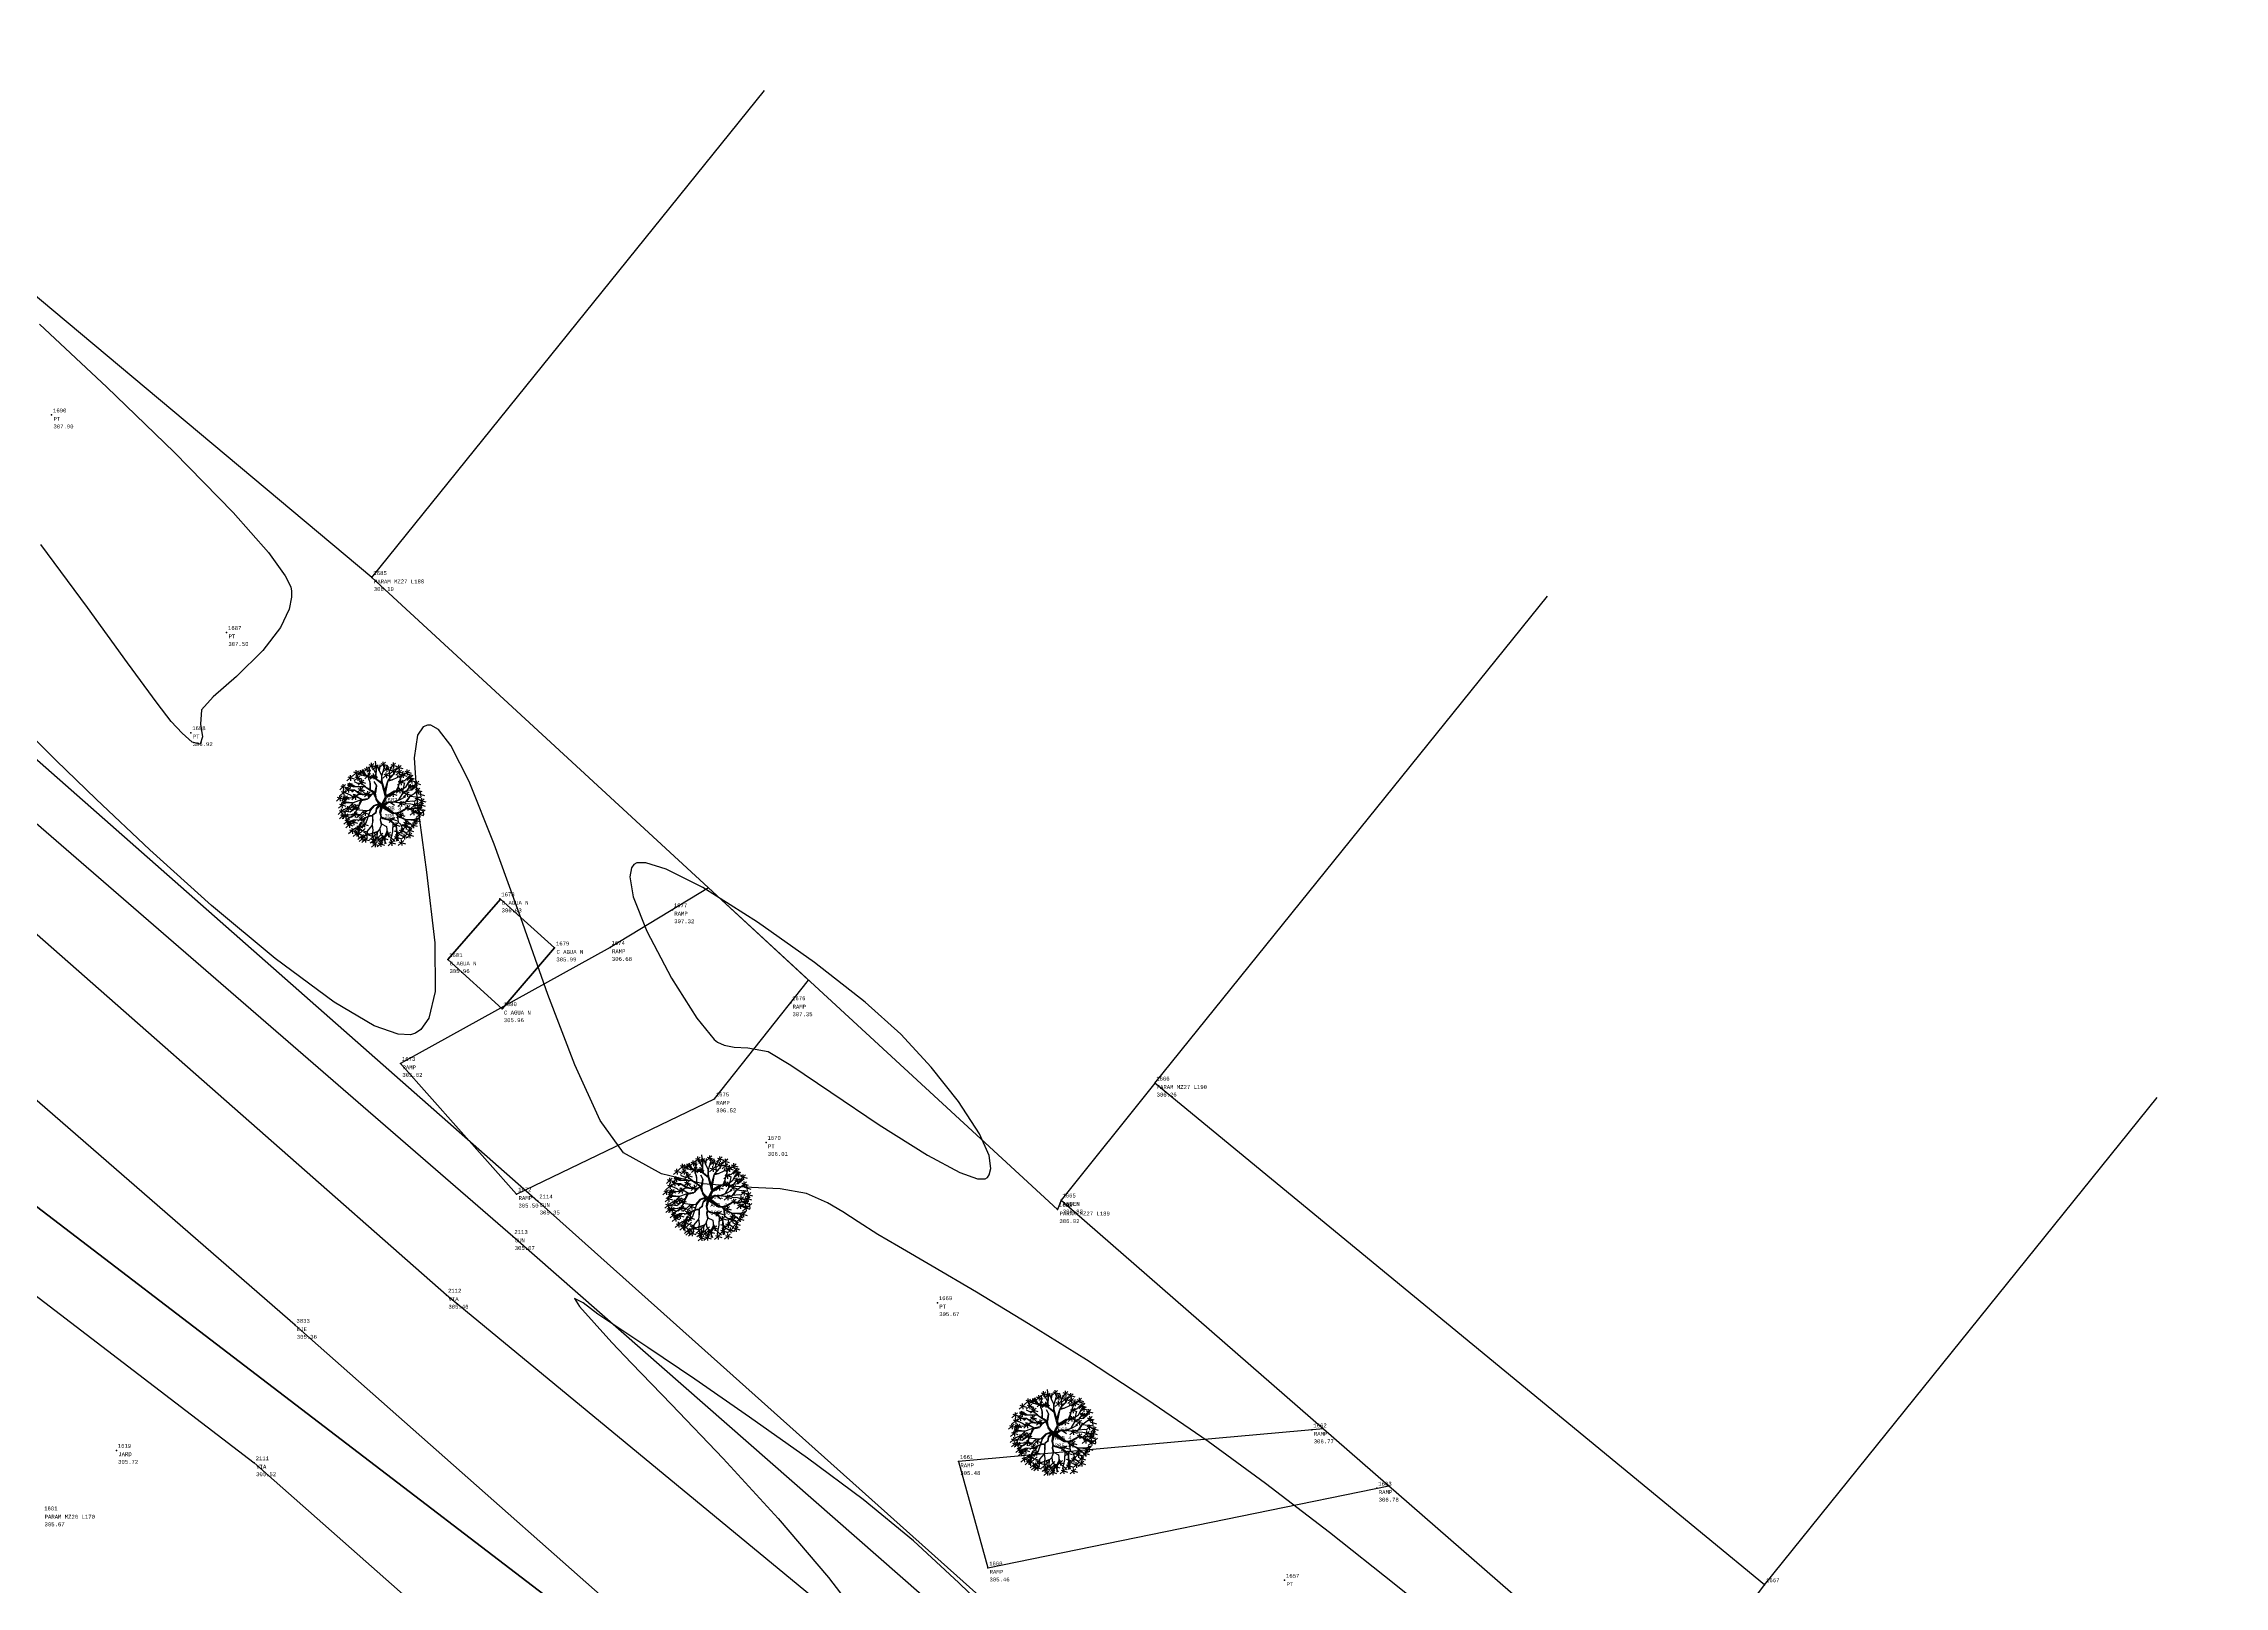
# Model space of a CAD drawing. Header units: metres. Extents: x 5050628 to 5051715, y 2427226 to 2427693.
# Drawn here: x 5051250.7 to 5051278.84, y 2427395.91 to 2427415.81 of the extents above; entities that cross this region are included whole.
import ezdxf
from ezdxf.enums import TextEntityAlignment as Align

# ---------------------------------------------------------------- set-up
doc = ezdxf.new("R2010")
doc.units = ezdxf.units.M
for name, color, linetype in [('1. Eje Vía', 7, 'Continuous'), ('Anden', 252, 'Continuous'), ('ARBOLES', 3, 'Continuous'), ('C-TOPO-MINR-N', 11, 'Continuous'), ('Cuneta N', 150, 'Continuous'), ('CVL_PUNTO', 2, 'Continuous'), ('CVL_PUNTO_COR', 2, 'Continuous'), ('CVL_PUNTO_NUM', 2, 'Continuous'), ('Paramento', 7, 'Continuous'), ('Rampa', 253, 'Continuous'), ('Vía', 40, 'Continuous')]:
    doc.layers.add(name, color=color, linetype=linetype)
doc.layers.add('C. Agua Negras', color=35, linetype='Continuous', lineweight=40)
doc.layers.add('Red Media Tension', color=6, linetype='Continuous', lineweight=100)
doc.styles.add('MONOTXT4', font='monotxt4.shx')

# ---------------------------------------------------------------- blocks, each defined once
blk = doc.blocks.new('ar-2')
at = {"layer": 'ARBOLES'}
for p, q in [((28.994, 112.147), (28.788, 111.964)), ((28.821, 112.102), (29.055, 112.03)), ((28.899, 112.164), (28.922, 111.964)), ((29.159, 112.15), (28.953, 111.966)), ((29.24, 111.943), (28.972, 112.031)), ((28.986, 112.105), (29.22, 112.033)), ((29.064, 112.167), (29.087, 111.966)), ((29.381, 112.272), (29.175, 112.089)), ((29.208, 112.227), (29.442, 112.155)), ((29.442, 112.04), (29.235, 111.857)), ((29.269, 111.995), (29.502, 111.923)), ((29.286, 112.289), (29.309, 112.089)), ((29.552, 112.413), (29.346, 112.23)), ((29.401, 112.088), (29.364, 112.162)), ((29.379, 112.368), (29.613, 112.296)), ((29.632, 112.027), (29.426, 111.844)), ((29.457, 112.43), (29.48, 112.23)), ((29.716, 112.36), (29.509, 112.177)), ((29.537, 112.044), (29.56, 111.844)), ((29.543, 112.315), (29.776, 112.243)), ((29.603, 112.491), (29.626, 112.29)), ((29.982, 112.455), (29.776, 112.272)), ((29.809, 112.411), (30.043, 112.339)), ((29.887, 112.473), (29.91, 112.272)), ((30.096, 112.061), (29.889, 111.878)), ((30.099, 112.288), (29.893, 112.105)), ((29.923, 112.016), (30.156, 111.944)), ((29.926, 112.243), (30.16, 112.171)), ((30, 112.078), (30.023, 111.878)), ((30.004, 112.305), (30.027, 112.105)), ((30.344, 112.212), (30.137, 112.029)), ((30.353, 112.423), (30.146, 112.24)), ((30.171, 112.168), (30.404, 112.095)), ((30.18, 112.379), (30.413, 112.306)), ((30.248, 112.23), (30.271, 112.029)), ((30.257, 112.441), (30.28, 112.24)), ((30.555, 112.339), (30.348, 112.155)), ((30.566, 112.171), (30.36, 111.988)), ((30.382, 112.294), (30.615, 112.222)), ((30.393, 112.127), (30.627, 112.054)), ((30.434, 111.919), (30.446, 112)), ((30.459, 112.356), (30.482, 112.155)), ((30.471, 112.189), (30.494, 111.988)), ((30.694, 112.066), (30.488, 111.883)), ((30.521, 112.021), (30.755, 111.949)), ((30.599, 112.083), (30.622, 111.883)), ((30.86, 112.173), (30.654, 111.99)), ((30.687, 112.129), (30.921, 112.056)), ((30.743, 112.051), (30.977, 111.979)), ((30.765, 112.191), (30.788, 111.99)), ((28.4, 111.227), (28.194, 111.044)), ((28.305, 111.244), (28.328, 111.044)), ((28.528, 111.641), (28.322, 111.457)), ((28.536, 111.431), (28.33, 111.248)), ((28.355, 111.596), (28.589, 111.524)), ((28.363, 111.387), (28.597, 111.315)), ((28.603, 111.231), (28.396, 111.048)), ((28.433, 111.658), (28.456, 111.457)), ((28.441, 111.449), (28.464, 111.248)), ((28.703, 111.533), (28.497, 111.35)), ((28.507, 111.248), (28.53, 111.048)), ((28.68, 111.44), (28.53, 111.502)), ((28.764, 111.682), (28.558, 111.499)), ((28.786, 111.965), (28.579, 111.782)), ((28.608, 111.55), (28.631, 111.35)), ((28.613, 111.92), (28.846, 111.848)), ((28.669, 111.7), (28.692, 111.499)), ((28.69, 111.982), (28.714, 111.782)), ((28.964, 111.276), (28.758, 111.092)), ((29.043, 111.964), (28.837, 111.781)), ((28.869, 111.293), (28.892, 111.092)), ((28.87, 111.919), (29.104, 111.847)), ((29.153, 111.542), (28.947, 111.359)), ((28.948, 111.981), (28.971, 111.781)), ((28.98, 111.498), (29.214, 111.426)), ((29.198, 111.809), (28.992, 111.626)), ((29.025, 111.764), (29.259, 111.692)), ((29.058, 111.56), (29.081, 111.359)), ((29.29, 111.272), (29.084, 111.452)), ((29.103, 111.827), (29.126, 111.626)), ((29.426, 111.381), (29.22, 111.198)), ((29.253, 111.336), (29.486, 111.264)), ((29.331, 111.398), (29.354, 111.198)), ((29.459, 111.982), (29.692, 111.91)), ((30.16, 111.33), (30.393, 111.258)), ((30.237, 111.392), (30.26, 111.192)), ((30.572, 111.509), (30.366, 111.326)), ((30.399, 111.465), (30.632, 111.392)), ((30.449, 111.764), (30.683, 111.692)), ((30.477, 111.527), (30.5, 111.326)), ((30.527, 111.827), (30.55, 111.626)), ((30.603, 111.328), (30.677, 111.671)), ((30.85, 111.375), (30.644, 111.192)), ((30.677, 111.33), (30.911, 111.258)), ((30.755, 111.392), (30.778, 111.192)), ((30.963, 111.971), (30.756, 111.788)), ((30.79, 111.926), (31.023, 111.854)), ((30.808, 111.591), (31.042, 111.519)), ((31.017, 111.865), (30.81, 111.682)), ((30.844, 111.82), (31.077, 111.748)), ((30.857, 111.782), (30.956, 111.857)), ((30.867, 111.988), (30.89, 111.788)), ((30.921, 111.882), (30.945, 111.682)), ((31.2, 111.764), (30.994, 111.581)), ((31.027, 111.72), (31.261, 111.648)), ((31.239, 111.509), (31.033, 111.326)), ((31.066, 111.465), (31.3, 111.392)), ((31.094, 111.372), (31.231, 111.378)), ((31.105, 111.782), (31.128, 111.581)), ((31.127, 111.215), (31.15, 111.015)), ((31.144, 111.527), (31.167, 111.326)), ((31.164, 111.32), (31.398, 111.248)), ((31.242, 111.382), (31.265, 111.182)), ((28.227, 111.182), (28.46, 111.11)), ((28.468, 110.742), (28.262, 110.559)), ((28.48, 110.97), (28.274, 110.787)), ((28.295, 110.697), (28.529, 110.625)), ((28.307, 110.925), (28.541, 110.853)), ((28.513, 110.584), (28.307, 110.401)), ((28.34, 110.539), (28.574, 110.467)), ((28.569, 111.108), (28.363, 110.925)), ((28.373, 110.759), (28.396, 110.559)), ((28.385, 110.987), (28.408, 110.787)), ((28.608, 110.578), (28.402, 110.395)), ((28.418, 110.601), (28.441, 110.401)), ((28.43, 111.186), (28.663, 111.114)), ((28.435, 110.533), (28.669, 110.461)), ((28.474, 111.126), (28.497, 110.925)), ((28.699, 110.836), (28.493, 110.653)), ((28.513, 110.595), (28.536, 110.395)), ((28.526, 110.791), (28.759, 110.719)), ((28.604, 110.853), (28.627, 110.653)), ((28.875, 110.925), (28.669, 110.742)), ((28.702, 110.88), (28.936, 110.808)), ((28.953, 110.629), (28.747, 110.446)), ((28.98, 110.902), (28.774, 110.719)), ((28.78, 110.942), (28.803, 110.742)), ((28.78, 110.585), (29.013, 110.513)), ((28.807, 110.857), (29.041, 110.785)), ((28.858, 110.647), (28.881, 110.446)), ((28.885, 110.919), (28.908, 110.719)), ((29.183, 110.491), (28.977, 110.308)), ((29.01, 110.446), (29.243, 110.374)), ((29.088, 110.508), (29.111, 110.308)), ((29.32, 110.686), (29.114, 110.503)), ((29.147, 110.641), (29.381, 110.569)), ((29.225, 110.703), (29.248, 110.503)), ((30.328, 110.446), (30.122, 110.263)), ((30.627, 110.614), (30.421, 110.43)), ((30.638, 111.025), (30.432, 110.841)), ((30.454, 110.569), (30.687, 110.497)), ((30.465, 110.98), (30.699, 110.908)), ((30.532, 110.631), (30.555, 110.43)), ((30.543, 111.042), (30.566, 110.841)), ((30.868, 110.88), (30.662, 110.697)), ((30.773, 110.897), (30.796, 110.697)), ((31.089, 110.713), (30.883, 110.53)), ((30.916, 110.668), (31.15, 110.596)), ((31.128, 110.97), (30.922, 110.787)), ((30.994, 110.73), (31.017, 110.53)), ((31.2, 110.407), (30.994, 110.224)), ((31.222, 111.198), (31.016, 111.015)), ((31.033, 110.987), (31.056, 110.787)), ((31.049, 111.153), (31.283, 111.081)), ((31.276, 110.82), (31.07, 110.637)), ((31.301, 110.632), (31.094, 110.449)), ((31.103, 110.776), (31.336, 110.704)), ((31.105, 110.425), (31.128, 110.224)), ((31.128, 110.587), (31.361, 110.515)), ((31.368, 110.97), (31.162, 110.787)), ((31.181, 110.838), (31.204, 110.637)), ((31.394, 111.125), (31.188, 110.942)), ((31.195, 110.925), (31.428, 110.853)), ((31.205, 110.649), (31.228, 110.449)), ((31.221, 111.081), (31.455, 111.009)), ((31.433, 110.725), (31.227, 110.542)), ((31.273, 110.987), (31.296, 110.787)), ((31.299, 111.143), (31.322, 110.942)), ((31.338, 110.742), (31.361, 110.542)), ((28.669, 110.386), (28.463, 110.203)), ((28.738, 110.254), (28.532, 110.071)), ((28.565, 110.21), (28.798, 110.138)), ((28.574, 110.403), (28.597, 110.203)), ((28.848, 110.035), (28.641, 109.852)), ((28.643, 110.272), (28.666, 110.071)), ((28.675, 109.99), (28.908, 109.918)), ((28.897, 110.351), (28.69, 110.168)), ((28.724, 110.306), (28.957, 110.234)), ((28.752, 110.053), (28.776, 109.852)), ((28.801, 110.368), (28.825, 110.168)), ((29.013, 109.94), (28.807, 109.757)), ((28.84, 109.895), (29.074, 109.823)), ((29.048, 110.123), (28.842, 109.94)), ((28.875, 110.078), (29.109, 110.006)), ((28.918, 109.957), (28.941, 109.757)), ((28.953, 110.14), (28.976, 109.94)), ((28.974, 109.92), (28.997, 109.72)), ((29.186, 109.821), (28.979, 109.638)), ((29.235, 109.753), (29.028, 109.57)), ((29.237, 110.04), (29.031, 109.856)), ((29.064, 109.995), (29.297, 109.923)), ((29.09, 109.838), (29.113, 109.638)), ((29.113, 110.228), (29.346, 110.156)), ((29.331, 109.718), (29.124, 109.535)), ((29.139, 109.77), (29.162, 109.57)), ((29.158, 109.673), (29.391, 109.601)), ((29.181, 109.913), (29.414, 109.841)), ((29.23, 109.845), (29.463, 109.773)), ((29.235, 109.735), (29.259, 109.535)), ((29.603, 109.817), (29.397, 109.634)), ((29.459, 109.65), (29.692, 109.578)), ((29.508, 109.835), (29.531, 109.634)), ((29.514, 109.523), (29.632, 109.679)), ((29.537, 109.712), (29.56, 109.512)), ((29.581, 109.897), (29.605, 109.696)), ((29.654, 109.673), (29.887, 109.601)), ((29.887, 109.874), (29.681, 109.691)), ((29.904, 109.773), (29.698, 109.59)), ((29.731, 109.735), (29.754, 109.535)), ((30.01, 109.763), (29.803, 109.579)), ((29.869, 109.753), (29.831, 109.61)), ((29.831, 109.61), (29.85, 109.479)), ((29.837, 109.718), (30.07, 109.646)), ((29.914, 109.78), (29.938, 109.579)), ((30.165, 109.907), (29.959, 109.724)), ((29.992, 109.862), (30.226, 109.79)), ((30.155, 110.402), (30.389, 110.329)), ((30.167, 109.616), (30.211, 109.523)), ((30.187, 109.618), (30.21, 109.418)), ((30.449, 110.246), (30.243, 110.063)), ((30.471, 109.796), (30.265, 109.613)), ((30.276, 110.201), (30.51, 110.129)), ((30.294, 109.956), (30.527, 109.884)), ((30.298, 109.751), (30.532, 109.679)), ((30.354, 110.263), (30.377, 110.063)), ((30.376, 109.813), (30.399, 109.613)), ((30.65, 110.024), (30.444, 109.841)), ((30.477, 109.979), (30.71, 109.907)), ((30.743, 109.829), (30.537, 109.646)), ((30.55, 109.623), (30.573, 109.422)), ((30.555, 110.041), (30.578, 109.841)), ((30.57, 109.784), (30.804, 109.712)), ((30.811, 110.324), (30.605, 110.14)), ((30.811, 110.191), (30.605, 110.008)), ((30.638, 110.279), (30.872, 110.207)), ((30.648, 109.846), (30.671, 109.646)), ((30.716, 110.341), (30.739, 110.14)), ((30.716, 110.208), (30.739, 110.008)), ((30.94, 109.879), (30.733, 109.696)), ((30.944, 110.051), (30.738, 109.868)), ((30.767, 109.835), (31, 109.763)), ((30.771, 110.006), (31.004, 109.934)), ((30.844, 109.897), (30.867, 109.696)), ((30.849, 110.068), (30.872, 109.868)), ((31.078, 110.24), (30.872, 110.057)), ((30.883, 110.226), (31.007, 110.065)), ((30.905, 110.195), (31.138, 110.123)), ((30.983, 110.257), (31.006, 110.057)), ((29.684, 109.547), (29.478, 109.364)), ((29.511, 109.502), (29.745, 109.43)), ((29.589, 109.564), (29.612, 109.364)), ((29.887, 109.556), (29.681, 109.373)), ((29.714, 109.512), (29.948, 109.44)), ((29.792, 109.574), (29.815, 109.373)), ((30.282, 109.601), (30.076, 109.418)), ((30.109, 109.556), (30.343, 109.484)), ((30.645, 109.605), (30.439, 109.422)), ((30.472, 109.561), (30.706, 109.489))]:
    blk.add_line(p, q, dxfattribs=at)
at = {"layer": 'ARBOLES', "color": 27}
for p, q in [((29.245, 111.956), (29.091, 112.149)), ((29.115, 112.149), (29.24, 111.988)), ((29.24, 111.988), (29.14, 112.174)), ((29.277, 111.969), (29.158, 112.187)), ((29.346, 112.057), (29.369, 111.857)), ((29.37, 111.844), (29.414, 112.149)), ((29.414, 112.149), (29.395, 112.287)), ((29.638, 112.025), (29.5, 112.311)), ((29.638, 112.218), (29.619, 112.342)), ((29.619, 111.888), (29.644, 112.043)), ((29.62, 112.377), (29.643, 112.177)), ((29.638, 112.342), (29.65, 112.224)), ((29.644, 112.043), (29.638, 112.218)), ((29.644, 111.993), (29.662, 112.348)), ((29.669, 111.832), (29.644, 111.993)), ((29.756, 112.137), (29.688, 112.342)), ((29.762, 112.143), (29.787, 112.361)), ((29.849, 111.956), (29.762, 112.143)), ((29.855, 111.956), (29.974, 112.361)), ((30.129, 112.131), (30.048, 112.355)), ((30.142, 111.882), (30.129, 112.131)), ((30.136, 112.137), (30.229, 112.305)), ((30.142, 111.919), (30.297, 112.038)), ((30.147, 111.882), (30.297, 112.031)), ((30.297, 112.031), (30.396, 112.249)), ((30.428, 111.913), (30.739, 112.056)), ((30.595, 111.956), (30.621, 112.125)), ((28.711, 111.253), (28.481, 111.359)), ((28.53, 111.488), (28.763, 111.416)), ((28.591, 111.638), (28.825, 111.565)), ((28.853, 111.558), (28.611, 111.664)), ((28.853, 111.564), (28.636, 111.67)), ((28.897, 111.564), (28.654, 111.695)), ((28.853, 111.44), (28.68, 111.44)), ((28.829, 111.166), (28.711, 111.253)), ((28.848, 111.434), (28.755, 111.366)), ((28.791, 111.231), (29.025, 111.159)), ((29.116, 111.085), (28.811, 111.284)), ((29.016, 111.278), (28.823, 111.166)), ((28.978, 111.677), (28.853, 111.744)), ((29.245, 111.558), (28.853, 111.558)), ((29.091, 111.303), (28.853, 111.44)), ((29.041, 111.297), (28.854, 111.434)), ((29.041, 111.839), (28.91, 111.982)), ((29.091, 111.677), (28.978, 111.677)), ((29.246, 111.253), (29.016, 111.278)), ((29.102, 111.683), (29.041, 111.839)), ((29.234, 111.272), (29.041, 111.297)), ((29.277, 111.259), (29.091, 111.303)), ((29.258, 111.564), (29.102, 111.683)), ((29.383, 111.888), (29.245, 111.956)), ((29.494, 111.409), (29.245, 111.558)), ((29.408, 111.26), (29.265, 111.26)), ((29.563, 111.334), (29.271, 111.534)), ((29.383, 111.9), (29.277, 111.969)), ((29.457, 111.285), (29.277, 111.259)), ((29.47, 111.285), (29.339, 111.129)), ((29.433, 111.278), (29.339, 111.129)), ((29.42, 111.733), (29.37, 111.844)), ((29.37, 111.844), (29.42, 111.683)), ((29.494, 111.894), (29.383, 111.9)), ((29.588, 111.876), (29.383, 111.888)), ((29.42, 111.683), (29.414, 111.471)), ((29.439, 111.458), (29.42, 111.733)), ((29.544, 111.334), (29.457, 111.285)), ((29.55, 111.309), (29.47, 111.285)), ((29.619, 111.888), (29.494, 111.894)), ((29.619, 111.328), (29.494, 111.409)), ((29.55, 111.309), (29.625, 111.135)), ((29.595, 111.266), (29.563, 111.334)), ((29.662, 111.601), (29.576, 111.757)), ((29.862, 111.657), (29.588, 111.876)), ((29.6, 111.352), (29.656, 111.595)), ((29.644, 111.11), (29.6, 111.322)), ((29.656, 111.129), (29.619, 111.328)), ((29.625, 111.346), (29.662, 111.601)), ((29.638, 111.906), (29.644, 111.863)), ((29.881, 111.664), (29.669, 111.832)), ((29.837, 111.701), (29.855, 111.95)), ((29.874, 111.677), (29.849, 111.956)), ((29.98, 111.197), (29.862, 111.657)), ((29.967, 111.378), (29.881, 111.664)), ((29.961, 111.421), (30.067, 111.77)), ((29.998, 111.352), (29.967, 111.378)), ((30.004, 111.179), (29.974, 111.346)), ((29.98, 111.384), (30.017, 111.534)), ((29.998, 111.365), (30.08, 111.794)), ((30.017, 111.179), (29.998, 111.352)), ((30.017, 111.246), (30.297, 111.409)), ((30.03, 111.209), (30.253, 111.359)), ((30.036, 111.179), (30.309, 111.396)), ((30.08, 111.794), (30.142, 111.882)), ((30.086, 111.776), (30.223, 111.82)), ((30.104, 111.813), (30.229, 111.826)), ((30.333, 111.375), (30.126, 111.192)), ((30.223, 111.82), (30.428, 111.913)), ((30.297, 111.409), (30.422, 111.421)), ((30.309, 111.396), (30.471, 111.409)), ((30.385, 111.421), (30.459, 111.59)), ((30.622, 111.809), (30.416, 111.626)), ((30.422, 111.421), (30.446, 111.502)), ((30.446, 111.502), (30.491, 111.701)), ((30.471, 111.409), (30.565, 111.446)), ((30.472, 111.091), (30.609, 111.322)), ((30.484, 111.714), (30.546, 111.888)), ((30.491, 111.701), (30.701, 111.8)), ((30.491, 111.091), (30.721, 111.21)), ((30.502, 111.739), (30.695, 111.794)), ((30.546, 111.888), (30.595, 111.956)), ((30.565, 111.446), (30.739, 111.577)), ((30.609, 111.322), (30.783, 111.434)), ((30.615, 111.366), (30.789, 111.44)), ((30.701, 111.8), (30.857, 111.963)), ((30.727, 111.017), (30.876, 111.216)), ((30.739, 111.577), (30.857, 111.782)), ((30.757, 111.863), (30.87, 111.943)), ((30.757, 111.85), (30.882, 111.919)), ((30.981, 111.635), (30.775, 111.452)), ((30.777, 111.036), (30.889, 111.229)), ((30.783, 111.648), (31.017, 111.576)), ((30.783, 111.434), (30.939, 111.453)), ((30.789, 111.434), (30.895, 111.621)), ((30.876, 111.216), (31.094, 111.372)), ((30.886, 111.653), (30.909, 111.452)), ((30.889, 111.216), (31.275, 111.173)), ((30.939, 111.453), (31.088, 111.652)), ((30.939, 111.453), (31.119, 111.614)), ((28.396, 111.064), (28.63, 110.991)), ((28.406, 110.992), (28.767, 110.98)), ((28.786, 110.98), (28.412, 111.011)), ((28.648, 110.817), (28.418, 110.705)), ((28.637, 111.16), (28.419, 111.135)), ((28.431, 111.16), (28.556, 111.166)), ((28.723, 111.148), (28.437, 111.198)), ((28.699, 110.637), (28.456, 110.675)), ((28.568, 110.525), (28.462, 110.5)), ((28.63, 110.525), (28.475, 110.482)), ((28.798, 110.5), (28.531, 110.339)), ((28.755, 110.538), (28.537, 110.532)), ((28.923, 110.563), (28.63, 110.525)), ((28.804, 110.979), (28.648, 110.817)), ((28.848, 110.743), (28.699, 110.637)), ((28.823, 111.166), (28.723, 111.148)), ((28.991, 110.793), (28.798, 110.5)), ((29.102, 111.085), (28.804, 110.979)), ((28.985, 110.805), (28.848, 110.743)), ((29.284, 110.681), (28.916, 110.724)), ((29.06, 110.538), (28.923, 110.563)), ((29.066, 110.532), (28.923, 110.438)), ((29.072, 111.067), (28.973, 110.799)), ((29.103, 111.06), (28.985, 110.805)), ((28.997, 111.173), (29.14, 111.098)), ((29.178, 110.669), (29.06, 110.538)), ((29.339, 111.129), (29.102, 111.085)), ((29.109, 111.067), (29.327, 111.116)), ((29.228, 110.432), (29.109, 110.339)), ((29.122, 110.332), (29.228, 110.407)), ((29.228, 110.407), (29.165, 110.282)), ((29.408, 110.693), (29.178, 110.669)), ((29.253, 110.426), (29.184, 110.282)), ((29.414, 110.507), (29.228, 110.432)), ((29.427, 110.494), (29.253, 110.426)), ((29.421, 110.687), (29.271, 110.245)), ((29.545, 110.868), (29.377, 110.693)), ((29.551, 110.861), (29.408, 110.693)), ((29.514, 110.519), (29.414, 110.507)), ((29.501, 110.482), (29.427, 110.494)), ((29.433, 110.693), (29.582, 110.868)), ((29.501, 110.519), (29.52, 110.332)), ((29.613, 110.612), (29.514, 110.525)), ((29.582, 110.575), (29.514, 110.519)), ((29.52, 110.307), (29.526, 110.513)), ((29.738, 110.942), (29.545, 110.868)), ((29.756, 110.917), (29.551, 110.861)), ((29.626, 110.6), (29.582, 110.575)), ((29.644, 110.774), (29.613, 110.612)), ((29.651, 110.743), (29.626, 110.6)), ((29.763, 110.923), (29.638, 111.098)), ((29.749, 110.967), (29.644, 111.11)), ((29.848, 110.918), (29.651, 110.743)), ((29.756, 110.992), (29.656, 111.129)), ((29.657, 110.768), (29.781, 110.936)), ((29.812, 110.923), (29.657, 110.768)), ((29.855, 110.917), (29.749, 110.967)), ((29.855, 110.917), (29.756, 110.992)), ((29.812, 110.874), (29.769, 110.625)), ((29.848, 110.918), (29.775, 110.612)), ((29.775, 110.612), (29.812, 110.457)), ((29.8, 110.45), (29.787, 110.357)), ((29.819, 110.432), (29.794, 110.364)), ((29.856, 110.812), (29.8, 110.618)), ((29.8, 110.618), (29.825, 110.469)), ((29.812, 110.457), (29.887, 110.413)), ((29.825, 110.469), (29.912, 110.426)), ((29.848, 110.918), (29.98, 111.197)), ((29.848, 110.918), (30.004, 111.179)), ((29.848, 110.918), (29.887, 110.811)), ((29.893, 110.954), (29.881, 110.917)), ((29.881, 110.917), (29.905, 110.817)), ((29.887, 110.811), (30.223, 110.599)), ((29.887, 110.413), (30.124, 110.345)), ((29.905, 110.817), (29.918, 110.917)), ((29.912, 110.426), (30.092, 110.37)), ((29.918, 110.992), (30.017, 111.16)), ((29.918, 110.936), (30.043, 111.017)), ((29.918, 110.917), (29.918, 110.992)), ((29.924, 110.911), (30.018, 110.986)), ((29.93, 110.898), (30.291, 110.618)), ((29.937, 110.805), (29.93, 110.867)), ((29.93, 110.867), (30.21, 110.655)), ((30.204, 110.631), (29.937, 110.805)), ((29.949, 110.886), (30.092, 111.005)), ((30.21, 110.655), (29.967, 110.811)), ((30.018, 110.986), (30.105, 111.017)), ((30.285, 110.413), (30.055, 110.382)), ((30.092, 111.005), (30.155, 111.005)), ((30.105, 111.017), (30.298, 111.017)), ((30.13, 110.37), (30.285, 110.413)), ((30.155, 111.005), (30.31, 110.892)), ((30.192, 110.986), (30.323, 111.011)), ((30.291, 110.618), (30.204, 110.631)), ((30.223, 110.599), (30.341, 110.593)), ((30.279, 111.017), (30.472, 111.091)), ((30.298, 111.017), (30.422, 110.992)), ((30.309, 110.618), (30.372, 110.618)), ((30.341, 110.593), (30.422, 110.493)), ((30.348, 111.017), (30.478, 111.091)), ((30.372, 110.618), (30.502, 110.649)), ((30.403, 110.581), (30.446, 110.493)), ((30.409, 110.581), (30.534, 110.643)), ((30.416, 110.488), (30.428, 110.282)), ((30.422, 110.992), (30.727, 111.017)), ((30.422, 110.493), (30.701, 110.369)), ((30.453, 110.282), (30.435, 110.482)), ((30.446, 110.493), (30.695, 110.388)), ((30.502, 110.649), (30.739, 110.787)), ((30.528, 110.992), (30.659, 110.986)), ((30.534, 110.643), (30.733, 110.768)), ((30.628, 111.005), (30.721, 110.955)), ((30.695, 110.835), (30.928, 110.763)), ((30.721, 110.955), (30.908, 110.942)), ((30.733, 110.768), (30.9, 110.737)), ((30.739, 110.787), (30.882, 110.755)), ((30.746, 111.023), (30.976, 111.048)), ((30.882, 110.755), (31.199, 110.787)), ((30.9, 110.737), (31.156, 110.631)), ((31.138, 110.612), (30.907, 110.724)), ((30.908, 110.942), (31.293, 110.874)), ((31.181, 110.811), (30.919, 110.761)), ((30.955, 110.925), (31.189, 110.853)), ((30.976, 111.048), (31.063, 111.042)), ((31.019, 110.376), (31.231, 110.443)), ((31.249, 110.581), (31.138, 110.612)), ((31.261, 110.599), (31.144, 110.625)), ((31.156, 110.631), (31.274, 110.625)), ((31.298, 110.798), (31.181, 110.811)), ((31.199, 110.787), (31.293, 110.755)), ((31.298, 110.78), (31.224, 110.792)), ((28.496, 110.341), (28.729, 110.269)), ((28.86, 110.357), (28.58, 110.27)), ((28.705, 110.282), (28.58, 110.257)), ((28.599, 110.233), (28.705, 110.282)), ((28.612, 110.208), (28.842, 110.345)), ((28.991, 110.096), (28.755, 109.984)), ((29.109, 110.339), (28.86, 110.357)), ((29.035, 110.158), (28.96, 109.791)), ((29.091, 110.245), (28.973, 109.766)), ((29.078, 110.251), (28.991, 110.096)), ((29.184, 110.282), (29.078, 110.251)), ((29.286, 110.273), (29.08, 110.09)), ((29.215, 109.772), (29.085, 109.691)), ((29.271, 110.245), (29.103, 110.052)), ((29.191, 110.29), (29.214, 110.09)), ((29.676, 109.915), (29.215, 109.772)), ((29.246, 109.784), (29.713, 109.952)), ((29.302, 109.679), (29.259, 109.616)), ((29.321, 109.952), (29.302, 109.679)), ((29.489, 110.152), (29.321, 109.952)), ((29.632, 109.695), (29.426, 109.512)), ((29.677, 109.879), (29.47, 109.696)), ((29.663, 109.729), (29.47, 109.517)), ((29.52, 110.332), (29.489, 110.152)), ((29.52, 109.984), (29.489, 109.753)), ((29.495, 110.164), (29.52, 109.984)), ((29.663, 109.722), (29.539, 109.511)), ((29.682, 109.915), (29.663, 109.729)), ((29.781, 110.027), (29.682, 109.915)), ((29.831, 110.195), (29.775, 110.04)), ((29.775, 110.04), (29.787, 109.884)), ((29.787, 110.357), (29.819, 110.183)), ((29.787, 109.884), (29.869, 109.753)), ((29.794, 110.364), (29.837, 110.208)), ((29.837, 110.208), (30.018, 110.12)), ((29.875, 109.753), (29.999, 109.492)), ((30.024, 109.909), (29.955, 109.76)), ((29.962, 109.747), (29.955, 109.486)), ((30.043, 109.915), (29.962, 109.747)), ((30.018, 110.12), (30.043, 109.915)), ((30.03, 109.965), (30.024, 109.909)), ((30.043, 109.915), (30.099, 109.772)), ((30.07, 109.924), (30.093, 109.724)), ((30.099, 109.772), (30.335, 109.573)), ((30.124, 110.37), (30.254, 110.264)), ((30.124, 110.345), (30.248, 110.245)), ((30.235, 109.934), (30.167, 109.616)), ((30.248, 110.245), (30.235, 109.934)), ((30.26, 110.257), (30.379, 110.071)), ((30.366, 110.046), (30.379, 109.853)), ((30.397, 109.585), (30.372, 109.841)), ((30.379, 110.071), (30.397, 109.884)), ((30.379, 109.853), (30.422, 109.592)), ((30.391, 109.884), (30.441, 109.592)), ((30.397, 109.884), (30.652, 109.735)), ((30.428, 110.282), (30.546, 110.189)), ((30.546, 110.189), (30.615, 109.971)), ((30.565, 110.171), (30.814, 110.102)), ((30.578, 110.189), (30.827, 110.108)), ((30.615, 109.971), (30.771, 109.853)), ((30.638, 110.146), (30.872, 110.074)), ((30.683, 110.364), (30.883, 110.226)), ((30.695, 110.388), (31, 110.35)), ((30.701, 110.369), (31.019, 110.376)), ((30.827, 110.108), (30.914, 109.977)), ((31, 110.35), (31.099, 110.195)), ((31.027, 110.363), (31.261, 110.29))]:
    blk.add_line(p, q, dxfattribs=at)

msp = doc.modelspace()

# ---------------------------------------------------------------- linework, layer by layer
at = {"layer": '1. Eje Vía', "elevation": 280.286, "flags": 128}
msp.add_lwpolyline([(5051273.15, 2427374.881), (5051270.525, 2427382.7), (5051265.597, 2427389.02), (5051259.851, 2427394.058), (5051253.944, 2427399.277), (5051247.415, 2427404.951), (5051241.669, 2427410.266), (5051236.133, 2427415.491), (5051230.309, 2427420.315), (5051224.434, 2427425.885), (5051219.542, 2427430.812), (5051213.426, 2427437.147), (5051208.207, 2427443.024)], dxfattribs=at)
at = {"layer": 'Anden', "elevation": 307.29, "flags": 128}
msp.add_lwpolyline([(5051263.829, 2427400.893), (5051271.575, 2427394.147), (5051272.909, 2427395.931), (5051265.039, 2427402.401), (5051263.829, 2427400.893)], dxfattribs=at)
at = {"layer": 'C-TOPO-MINR-N', "color": 32, "linetype": 'Continuous', "lineweight": -3}
for points in [[(5051250.646, 2427412.191, 307.966), (5051251.517, 2427411.378, 307.966), (5051252.386, 2427410.539, 307.966), (5051253.145, 2427409.762, 307.966), (5051253.6, 2427409.244, 307.966), (5051253.816, 2427408.946, 307.966), (5051253.888, 2427408.801, 307.966), (5051253.9, 2427408.746, 307.966), (5051253.9, 2427408.669, 307.966), (5051253.868, 2427408.513, 307.966), (5051253.757, 2427408.28, 307.966), (5051253.527, 2427407.982, 307.966), (5051253.187, 2427407.647, 307.966), (5051252.887, 2427407.383, 307.966), (5051252.738, 2427407.218, 307.966), (5051252.724, 2427407.033, 307.966), (5051252.749, 2427406.868, 307.966), (5051252.721, 2427406.774, 307.966), (5051252.618, 2427406.799, 307.966), (5051252.489, 2427406.915, 307.966), (5051252.344, 2427407.065, 307.966), (5051252.163, 2427407.302, 307.966), (5051251.784, 2427407.824, 307.966), (5051251.265, 2427408.537, 307.966), (5051250.663, 2427409.348, 307.966)], [(5051268.979, 2427395.258, 306.966), (5051268.149, 2427395.927, 306.966), (5051267.294, 2427396.603, 306.966), (5051266.468, 2427397.236, 306.966), (5051265.726, 2427397.78, 306.966), (5051264.938, 2427398.321, 306.966), (5051264.156, 2427398.83, 306.966), (5051263.411, 2427399.296, 306.966), (5051262.737, 2427399.703, 306.966), (5051262.166, 2427400.04, 306.966), (5051261.73, 2427400.293, 306.966), (5051261.463, 2427400.45, 306.966), (5051261.21, 2427400.61, 306.966), (5051261.015, 2427400.741, 306.966), (5051260.814, 2427400.857, 306.966), (5051260.544, 2427400.976, 306.966), (5051260.204, 2427401.037, 306.966), (5051259.741, 2427401.06, 306.966), (5051259.212, 2427401.104, 306.966), (5051258.673, 2427401.231, 306.966), (5051258.182, 2427401.502, 306.966), (5051257.883, 2427401.918, 306.966), (5051257.554, 2427402.636, 306.966), (5051257.208, 2427403.544, 306.966), (5051256.858, 2427404.531, 306.966), (5051256.515, 2427405.484, 306.966), (5051256.191, 2427406.291, 306.966), (5051255.955, 2427406.757, 306.966), (5051255.795, 2427406.962, 306.966), (5051255.698, 2427407.018, 306.966), (5051255.652, 2427407.019, 306.966), (5051255.599, 2427406.996, 306.966), (5051255.525, 2427406.889, 306.966), (5051255.483, 2427406.595, 306.966), (5051255.52, 2427406.016, 306.966), (5051255.641, 2427405.122, 306.966), (5051255.747, 2427404.209, 306.966), (5051255.751, 2427403.585, 306.966), (5051255.672, 2427403.24, 306.966), (5051255.568, 2427403.091, 306.966), (5051255.497, 2427403.045, 306.966), (5051255.434, 2427403.026, 306.966), (5051255.276, 2427403.032, 306.966), (5051254.967, 2427403.142, 306.966), (5051254.449, 2427403.445, 306.966), (5051253.686, 2427404.009, 306.966), (5051252.868, 2427404.694, 306.966), (5051252.072, 2427405.409, 306.966), (5051251.378, 2427406.063, 306.966), (5051250.862, 2427406.563, 306.966), (5051250.604, 2427406.819, 306.966)], [(5051263.03, 2427395.451, 305.966), (5051262.508, 2427395.955, 305.966), (5051261.924, 2427396.496, 305.966), (5051261.274, 2427397.032, 305.966), (5051260.556, 2427397.563, 305.966), (5051259.81, 2427398.093, 305.966), (5051259.102, 2427398.581, 305.966), (5051258.496, 2427398.99, 305.966), (5051258.058, 2427399.282, 305.966), (5051257.853, 2427399.419, 305.966), (5051257.662, 2427399.568, 305.966), (5051257.55, 2427399.624, 305.966), (5051257.615, 2427399.519, 305.966), (5051257.805, 2427399.308, 305.966), (5051258.031, 2427399.056, 305.966), (5051258.287, 2427398.787, 305.966), (5051258.801, 2427398.258, 305.966), (5051259.467, 2427397.561, 305.966), (5051260.179, 2427396.787, 305.966), (5051260.83, 2427396.026, 305.966), (5051261.235, 2427395.49, 305.966)]]:
    msp.add_polyline3d(points, dxfattribs=at)
msp.add_polyline3d([(5051259.353, 2427402.962, 307.966), (5051259.397, 2427402.931, 307.966), (5051259.482, 2427402.889, 307.966), (5051259.609, 2427402.864, 307.966), (5051259.787, 2427402.858, 307.966), (5051260.048, 2427402.808, 307.966), (5051260.342, 2427402.632, 307.966), (5051260.858, 2427402.283, 307.966), (5051261.483, 2427401.863, 307.966), (5051262.104, 2427401.472, 307.966), (5051262.521, 2427401.249, 307.966), (5051262.75, 2427401.168, 307.966), (5051262.848, 2427401.167, 307.966), (5051262.879, 2427401.185, 307.966), (5051262.903, 2427401.217, 307.966), (5051262.925, 2427401.3, 307.966), (5051262.901, 2427401.466, 307.966), (5051262.776, 2427401.748, 307.966), (5051262.505, 2427402.164, 307.966), (5051262.151, 2427402.608, 307.966), (5051261.761, 2427403.033, 307.966), (5051261.301, 2427403.446, 307.966), (5051260.648, 2427403.957, 307.966), (5051259.912, 2427404.479, 307.966), (5051259.205, 2427404.923, 307.966), (5051258.734, 2427405.162, 307.966), (5051258.473, 2427405.243, 307.966), (5051258.356, 2427405.241, 307.966), (5051258.318, 2427405.22, 307.966), (5051258.287, 2427405.18, 307.966), (5051258.264, 2427405.061, 307.966), (5051258.309, 2427404.802, 307.966), (5051258.484, 2427404.359, 307.966), (5051258.804, 2427403.755, 307.966), (5051259.131, 2427403.239, 307.966), (5051259.353, 2427402.962, 307.966)], close=True, dxfattribs=at)
at = {"layer": 'C. Agua Negras', "elevation": 306.43, "flags": 128}
msp.add_lwpolyline([(5051256.615, 2427403.361), (5051255.915, 2427403.994), (5051256.596, 2427404.773), (5051257.293, 2427404.144), (5051256.615, 2427403.361)], dxfattribs=at)
at = {"layer": 'Cuneta N'}
for points in [[(5051230.508, 2427425.247, 307.797), (5051236.081, 2427419.516, 307.422), (5051242.897, 2427413.512, 306.795), (5051249.964, 2427407.143, 306.309), (5051257.078, 2427400.88, 305.82), (5051264.722, 2427394.045, 305.191), (5051271.755, 2427387.294, 304.772), (5051275.842, 2427380.888, 304.526)], [(5051275.165, 2427380.45, 304.268), (5051271.171, 2427386.657, 304.66), (5051264.513, 2427393.619, 304.992), (5051256.756, 2427400.422, 305.534), (5051249.47, 2427406.724, 306.031), (5051242.402, 2427413.018, 306.513), (5051235.704, 2427419.082, 306.81), (5051229.681, 2427424.698, 307.6)]]:
    msp.add_polyline3d(points, dxfattribs=at)
at = {"layer": 'CVL_PUNTO', "color": 4}
for p in [(5051250.803, 2427411.019, 308.369), (5051250.803, 2427411.019, 308.369), (5051254.937, 2427408.922, 306.66), (5051254.937, 2427408.922, 306.66), (5051253.061, 2427408.213, 307.964), (5051253.061, 2427408.213, 307.964), (5051252.599, 2427406.921, 307.39), (5051252.599, 2427406.921, 307.39), (5051255.075, 2427405.995, 306.462), (5051255.075, 2427405.995, 306.462), (5051256.587, 2427404.777, 306.495), (5051256.587, 2427404.777, 306.495), (5051258.814, 2427404.637, 307.783), (5051258.814, 2427404.637, 307.783), (5051257.293, 2427404.144, 306.453), (5051257.293, 2427404.144, 306.453), (5051258.01, 2427404.151, 307.149), (5051258.01, 2427404.151, 307.149), (5051255.915, 2427403.994, 306.428), (5051255.915, 2427403.994, 306.428), (5051256.615, 2427403.361, 306.43), (5051256.615, 2427403.361, 306.43), (5051260.34, 2427403.437, 307.813), (5051260.34, 2427403.437, 307.813), (5051255.306, 2427402.655, 306.085), (5051255.306, 2427402.655, 306.085), (5051259.356, 2427402.197, 306.984), (5051259.356, 2427402.197, 306.984), (5051265.039, 2427402.401, 306.723), (5051265.039, 2427402.401, 306.723), (5051260.022, 2427401.636, 306.476), (5051260.022, 2427401.636, 306.476), (5051256.804, 2427400.969, 305.967), (5051256.804, 2427400.969, 305.967), (5051257.078, 2427400.88, 305.82), (5051257.078, 2427400.88, 305.82), (5051259.279, 2427400.879, 306.363), (5051259.279, 2427400.879, 306.363), (5051263.785, 2427400.769, 307.387), (5051263.785, 2427400.769, 307.387), (5051263.829, 2427400.893, 307.29), (5051263.829, 2427400.893, 307.29), (5051256.756, 2427400.422, 305.534), (5051256.756, 2427400.422, 305.534), (5051255.9, 2427399.665, 305.929), (5051255.9, 2427399.665, 305.929), (5051262.234, 2427399.569, 306.135), (5051262.234, 2427399.569, 306.135), (5051253.944, 2427399.277, 305.828), (5051253.944, 2427399.277, 305.828), (5051267.067, 2427397.928, 307.241), (5051267.067, 2427397.928, 307.241), (5051251.638, 2427397.664, 306.19), (5051251.638, 2427397.664, 306.19), (5051263.724, 2427397.875, 305.95), (5051263.724, 2427397.875, 305.95), (5051253.418, 2427397.504, 305.983), (5051253.418, 2427397.504, 305.983), (5051262.506, 2427397.52, 305.946), (5051262.506, 2427397.52, 305.946), (5051267.905, 2427397.176, 307.25), (5051267.905, 2427397.176, 307.25), (5051262.883, 2427396.147, 305.924), (5051262.883, 2427396.147, 305.924), (5051266.714, 2427395.988, 305.62), (5051266.714, 2427395.988, 305.62), (5051272.909, 2427395.931, 307.492), (5051272.909, 2427395.931, 307.492)]:
    msp.add_point(p, dxfattribs=at)
at = {"layer": 'Paramento', "flags": 128}
for points, elevation in [([(5051289.11, 2427390.301), (5051284.371, 2427393.707), (5051280.363, 2427388.881), (5051277.523, 2427391.263), (5051276.648, 2427390.181), (5051271.505, 2427394.053), (5051272.909, 2427395.931), (5051265.039, 2427402.401), (5051263.829, 2427400.893), (5051263.785, 2427400.769), (5051254.937, 2427408.922), (5051248.601, 2427414.22), (5051248.601, 2427414.22), (5051255.026, 2427421.751)], 307.453), ([(5051254.937, 2427408.922), (5051260.004, 2427415.205)], 296.66), ([(5051265.039, 2427402.401), (5051270.106, 2427408.684)], 306.723), ([(5051272.909, 2427395.931), (5051277.976, 2427402.214)], 307.453)]:
    msp.add_lwpolyline(points, dxfattribs=dict(at, elevation=elevation))
at = {"layer": 'Rampa', "flags": 128}
for points, elevation in [([(5051259.281, 2427404.919), (5051258.01, 2427404.151), (5051255.306, 2427402.655), (5051256.804, 2427400.969), (5051259.356, 2427402.197), (5051260.572, 2427403.729), (5051259.281, 2427404.919)], 306.085), ([(5051267.218, 2427397.942), (5051262.506, 2427397.52), (5051262.883, 2427396.147), (5051268.061, 2427397.208)], 305.946)]:
    msp.add_lwpolyline(points, dxfattribs=dict(at, elevation=elevation))
at = {"layer": 'Red Media Tension', "elevation": 305.118, "flags": 128}
msp.add_lwpolyline([(5051281.361, 2427377.314), (5051223.315, 2427421.66), (5051139.018, 2427512.293), (5051168.721, 2427590.97)], dxfattribs=at)
at = {"layer": 'Vía'}
for points in [[(5051274.2, 2427378.187, 304.293), (5051274.279, 2427379.999, 304.413), (5051270.793, 2427386.398, 304.804), (5051263.896, 2427393.075, 305.282), (5051255.9, 2427399.665, 305.929), (5051248.885, 2427405.833, 306.207), (5051241.382, 2427412.368, 306.711), (5051235.118, 2427418.24, 307.315), (5051229.152, 2427424.195, 307.728), (5051230.095, 2427425.883, 307.859), (5051237.268, 2427429.81, 308.328), (5051244.266, 2427433.393, 309.046), (5051252.511, 2427438.306, 310.098), (5051259.387, 2427441.351, 311.185)], [(5051154.738, 2427406.788, 300.168), (5051163.714, 2427408.021, 301.635), (5051173.921, 2427409.669, 303.508), (5051184.681, 2427412.973, 304.898), (5051189.961, 2427418.743, 305.636), (5051196.105, 2427422.371, 306.408), (5051201.582, 2427426.154, 307.151), (5051207.014, 2427430.276, 307.897), (5051212.035, 2427434.411, 308.533), (5051220.646, 2427426, 308.148), (5051225.383, 2427421.426, 307.913), (5051232.087, 2427415.114, 307.522), (5051238.379, 2427409.446, 306.829), (5051246.575, 2427402.735, 306.348), (5051253.418, 2427397.504, 305.983), (5051262.058, 2427389.874, 305.313), (5051267.452, 2427383.992, 304.811), (5051270.288, 2427378.499, 304.308), (5051270.619, 2427376.967, 304.094)]]:
    msp.add_polyline3d(points, dxfattribs=at)

# ---------------------------------------------------------------- block references
at = {"layer": 'ARBOLES', "lineweight": 0, "xscale": 0.3543167345633265, "yscale": 0.3543167345633265, "zscale": 0.3543167345633265}
for p in [(5051244.488, 2427366.695, 306.462), (5051248.701, 2427361.617, 306.363), (5051253.161, 2427358.591, 305.95)]:
    msp.add_blockref('ar-2', p, dxfattribs=at)

# ---------------------------------------------------------------- texts
at = {"layer": 'CVL_PUNTO_COR', "color": 4, "style": 'MONOTXT4'}
for s, p in [('307.90', (5051250.826, 2427410.896, 308.369)), ('306.19', (5051254.96, 2427408.799, 306.66)), ('307.50', (5051253.084, 2427408.09, 307.964)), ('306.92', (5051252.622, 2427406.798, 307.39)), ('306.00', (5051255.098, 2427405.872, 306.462)), ('306.03', (5051256.61, 2427404.654, 306.495)), ('307.32', (5051258.837, 2427404.514, 307.783)), ('305.96', (5051255.938, 2427403.871, 306.428)), ('305.99', (5051257.316, 2427404.021, 306.453)), ('306.68', (5051258.033, 2427404.028, 307.149)), ('307.35', (5051260.363, 2427403.314, 307.813)), ('305.96', (5051256.638, 2427403.238, 306.43)), ('305.62', (5051255.329, 2427402.532, 306.085)), ('306.26', (5051265.062, 2427402.278, 306.723)), ('306.52', (5051259.379, 2427402.074, 306.984)), ('306.01', (5051260.045, 2427401.513, 306.476)), ('305.50', (5051256.827, 2427400.846, 305.967)), ('305.35', (5051257.101, 2427400.757, 305.82)), ('305.90', (5051259.302, 2427400.756, 306.363)), ('306.82', (5051263.852, 2427400.77, 307.29)), ('306.92', (5051263.808, 2427400.646, 307.387)), ('305.07', (5051256.779, 2427400.299, 305.534)), ('305.46', (5051255.923, 2427399.542, 305.929)), ('305.67', (5051262.257, 2427399.446, 306.135)), ('305.36', (5051253.967, 2427399.154, 305.828)), ('305.48', (5051263.747, 2427397.752, 305.95)), ('306.77', (5051267.09, 2427397.805, 307.241)), ('305.72', (5051251.661, 2427397.541, 306.19)), ('305.52', (5051253.441, 2427397.381, 305.983)), ('305.48', (5051262.529, 2427397.397, 305.946)), ('306.78', (5051267.928, 2427397.053, 307.25)), ('305.67', (5051250.711, 2427396.735, 306.138)), ('305.46', (5051262.906, 2427396.024, 305.924))]:
    msp.add_text(s, height=0.05, dxfattribs=at).set_placement(p, align=Align.TOP_LEFT)
at = {"layer": 'CVL_PUNTO_NUM', "color": 4, "style": 'MONOTXT4'}
for s, p in [('1690', (5051250.821, 2427411.037, 308.369)), ('1685', (5051254.955, 2427408.94, 306.66)), ('1687', (5051253.079, 2427408.231, 307.964)), ('1688', (5051252.617, 2427406.939, 307.39)), ('1682', (5051255.093, 2427406.013, 306.462)), ('1678', (5051256.605, 2427404.795, 306.495)), ('1677', (5051258.832, 2427404.655, 307.783)), ('1679', (5051257.311, 2427404.162, 306.453)), ('1674', (5051258.028, 2427404.169, 307.149)), ('1681', (5051255.933, 2427404.012, 306.428)), ('1680', (5051256.633, 2427403.379, 306.43)), ('1676', (5051260.358, 2427403.455, 307.813)), ('1673', (5051255.324, 2427402.673, 306.085)), ('1666', (5051265.057, 2427402.419, 306.723)), ('1675', (5051259.374, 2427402.215, 306.984)), ('1670', (5051260.04, 2427401.654, 306.476)), ('1672', (5051256.822, 2427400.987, 305.967)), ('2114', (5051257.096, 2427400.898, 305.82)), ('1671', (5051259.297, 2427400.897, 306.363)), ('1683', (5051263.803, 2427400.787, 307.387)), ('1665', (5051263.847, 2427400.911, 307.29)), ('2113', (5051256.774, 2427400.44, 305.534)), ('2112', (5051255.918, 2427399.683, 305.929)), ('1669', (5051262.252, 2427399.587, 306.135)), ('3833', (5051253.962, 2427399.295, 305.828)), ('1668', (5051263.742, 2427397.893, 305.95)), ('1662', (5051267.085, 2427397.946, 307.241)), ('1619', (5051251.656, 2427397.682, 306.19)), ('2111', (5051253.436, 2427397.522, 305.983)), ('1661', (5051262.524, 2427397.538, 305.946)), ('1663', (5051267.923, 2427397.194, 307.25)), ('1601', (5051250.706, 2427396.876, 306.138)), ('1660', (5051262.901, 2427396.165, 305.924)), ('1657', (5051266.732, 2427396.006, 305.62)), ('1667', (5051272.927, 2427395.949, 307.492))]:
    msp.add_text(s, height=0.05, dxfattribs=at).set_placement(p, align=Align.BOTTOM_LEFT)
for s, p in [('PT', (5051250.828, 2427410.994, 308.369)), ('PARAM MZ27 L188', (5051254.962, 2427408.897, 306.66)), ('PT', (5051253.086, 2427408.188, 307.964)), ('PT', (5051252.624, 2427406.896, 307.39)), ('ARB 3', (5051255.1, 2427405.97, 306.462)), ('C AGUA N', (5051256.612, 2427404.752, 306.495)), ('RAMP', (5051258.839, 2427404.612, 307.783)), ('C AGUA N', (5051257.318, 2427404.119, 306.453)), ('RAMP', (5051258.035, 2427404.126, 307.149)), ('C AGUA N', (5051255.94, 2427403.969, 306.428)), ('C AGUA N', (5051256.64, 2427403.336, 306.43)), ('RAMP', (5051260.365, 2427403.412, 307.813)), ('RAMP', (5051255.331, 2427402.63, 306.085)), ('RAMP', (5051259.381, 2427402.172, 306.984)), ('PARAM MZ27 L190', (5051265.064, 2427402.376, 306.723)), ('PT', (5051260.047, 2427401.611, 306.476)), ('RAMP', (5051256.829, 2427400.944, 305.967)), ('CUN', (5051257.103, 2427400.855, 305.82)), ('ARB 4', (5051259.304, 2427400.854, 306.363)), ('PARAM MZ27 L189', (5051263.81, 2427400.744, 307.387)), ('ANDEN', (5051263.854, 2427400.868, 307.29)), ('CUN', (5051256.781, 2427400.397, 305.534)), ('VIA', (5051255.925, 2427399.64, 305.929)), ('PT', (5051262.259, 2427399.544, 306.135)), ('EJE', (5051253.969, 2427399.252, 305.828)), ('ARB 4', (5051263.749, 2427397.85, 305.95)), ('RAMP', (5051267.092, 2427397.903, 307.241)), ('JARD', (5051251.663, 2427397.639, 306.19)), ('VIA', (5051253.443, 2427397.479, 305.983)), ('RAMP', (5051262.531, 2427397.495, 305.946)), ('RAMP', (5051267.93, 2427397.151, 307.25)), ('PARAM MZ26 L170', (5051250.713, 2427396.833, 306.138)), ('RAMP', (5051262.908, 2427396.122, 305.924)), ('PT', (5051266.739, 2427395.963, 305.62))]:
    msp.add_text(s, height=0.05, dxfattribs=at).set_placement(p, align=Align.TOP_LEFT)

doc.saveas('drawing.dxf')
